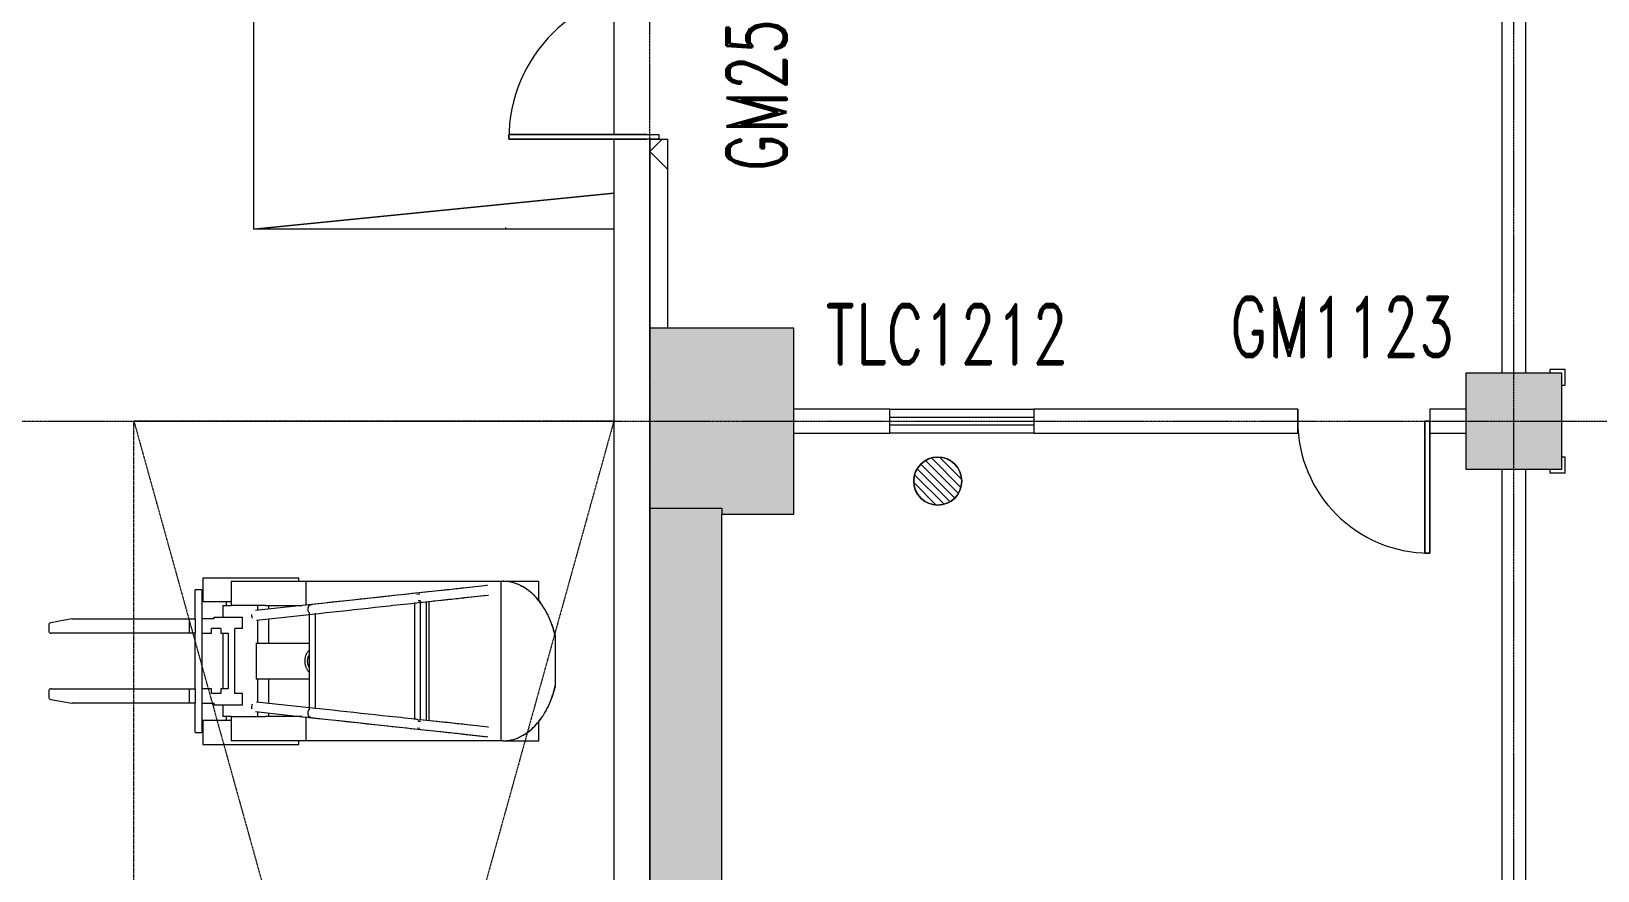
# Model space of a CAD drawing. Header units: millimetres. Extents: x -76632 to 443185, y -33181 to 192400.
# Drawn here: x -5155 to 7900, y 68253 to 75249 of the extents above; entities that cross this region are included whole.
import ezdxf

# ---------------------------------------------------------------- set-up
doc = ezdxf.new("R2010")
doc.units = ezdxf.units.MM
doc.linetypes.add('划线', pattern=[6.36, 3.18, -3.18])
doc.linetypes.add('轴网线', pattern=[22.04, 18.38, -1.83, 0, -1.83])
doc.layers.get('0').update_dxf_attribs({"color": 8})
for name, color, linetype, lineweight in [('A-DETL-GENF', 8, 'Continuous', 18), ('A-DOOR', 8, 'Continuous', 5), ('A-DOOR-IDEN', 8, 'Continuous', 9), ('A-DOOR-OPNG', 8, 'Continuous', 5), ('A-FLOR', 8, 'Continuous', 5), ('A-GENM', 8, 'Continuous', 5), ('A-GLAZ', 8, 'Continuous', 5), ('A-GLAZ-IDEN', 8, 'Continuous', 9), ('A-WALL', 8, 'Continuous', 5), ('A-WALL-FNSH', 8, 'Continuous', 9), ('A-WALL-PATT', 8, 'Continuous', 9), ('P-PIPE', 8, 'Continuous', 5), ('Q-SPCQ', 8, 'Continuous', 5), ('S-COLS', 8, 'Continuous', 5), ('S-GRID', 8, 'Continuous', 9)]:
    doc.layers.add(name, color=color, linetype=linetype, lineweight=lineweight)
doc.styles.add('RomanD_1', font='romand__.ttf', dxfattribs={"width": 0.7, "height": 500})

# ---------------------------------------------------------------- blocks, each defined once
blk = doc.blocks.new('X-ST-F3-01-C-001_HLP2_rvt-1-LAY-1F-1_500-A')
at = {"layer": 'S-COLS', "true_color": 0x808080}
for points in [[(600, 71225), (1200, 71225), (1200, 72775), (0, 72775), (0, 71275), (600, 71275)], [(6800, 71600), (7600, 71600), (7600, 72400), (6800, 72400), (6800, 71900)]]:
    blk.add_hatch(color=8, dxfattribs=at).paths.add_polyline_path(points, flags=0)
at = {"layer": 'S-COLS', "color": 7, "lineweight": 9}
for p, q in [((1200, 72775), (0, 72775)), ((0, 72775), (0, 71275)), ((1200, 71225), (1200, 72775)), ((7600, 72400), (6800, 72400)), ((6800, 72400), (6800, 71600)), ((7600, 71600), (7600, 72400)), ((6800, 71600), (7600, 71600)), ((0, 71275), (600, 71275)), ((600, 71275), (600, 71225)), ((600, 71225), (1200, 71225))]:
    blk.add_line(p, q, dxfattribs=at)
blk = doc.blocks.new('单扇固定窗1 - TLC1212-4247208-LAY-1F-1_500-A')
at = {"layer": 'A-GLAZ'}
for p, q in [((-600, -105), (-600, 95)), ((-600, 95), (600, 95)), ((-600, 28), (600, 28)), ((600, 95), (600, -105)), ((600, -38), (-600, -38)), ((600, -105), (-600, -105))]:
    blk.add_line(p, q, dxfattribs=at)
blk = doc.blocks.new('双扇平开外门_带观察窗 - GM2530_A_-4715344-LAY-1F-1_500-A')
at = {"layer": 'A-DOOR'}
for p, q in [((-1250, 0), (-1250, 1250)), ((-1250, 1250), (-1210, 1250)), ((-1250, 1250), (-1250, 1100)), ((-1210, 1250), (-1250, 1250)), ((-1210, 1250), (-1210, 0)), ((-1210, 1100), (-1210, 1250)), ((1250, 1250), (1210, 1250)), ((1210, 1250), (1210, 0)), ((1250, 1250), (1210, 1250)), ((1210, 1250), (1210, 1100)), ((1250, 0), (1250, 1250)), ((1250, 1100), (1250, 1250)), ((-1250, 1100), (-1250, 900)), ((-1210, 900), (-1210, 1100)), ((1210, 1100), (1210, 900)), ((1250, 900), (1250, 1100)), ((-1250, 900), (-1250, 100)), ((-1210, 100), (-1210, 900)), ((1210, 900), (1210, 100)), ((1250, 100), (1250, 900)), ((-1210, 0), (-1250, 0)), ((1210, 0), (1250, 0))]:
    blk.add_line(p, q, dxfattribs=at)
for centre, start, end in [((-1250, 0), 0, 90), ((1250, 0), 90, 180)]:
    blk.add_arc(centre, 1250, start, end, dxfattribs=at)
at = {"layer": 'A-DOOR-OPNG'}
for p, q in [((-1250, 75), (-1250, -75)), ((1250, 75), (1250, -75))]:
    blk.add_line(p, q, dxfattribs=at)
blk = doc.blocks.new('圆形地漏_固定_2 - 热轧钢管-3953173-LAY-1F-1_500-A')
at = {"layer": 'A-GENM'}
for p, q in [((-141, 141), (141, -141)), ((172, -102), (-102, 172)), ((193, -52), (-52, 193)), ((13, 200), (200, 13)), ((-193, 52), (52, -193)), ((102, -172), (-172, 102)), ((-13, -200), (-200, -13))]:
    blk.add_line(p, q, dxfattribs=at)
blk.add_circle((0, 0), 200, dxfattribs=at)
at = {"layer": 'P-PIPE'}
for start, end in [(0, 180), (180, 0)]:
    blk.add_arc((0, 0), 200, start, end, dxfattribs=at)
blk = doc.blocks.new('单扇平开防火门_带观察窗 - GM1123-4718469-LAY-1F-1_500-A')
at = {"layer": 'A-DOOR'}
for p, q in [((510, -1100), (510, 0)), ((550, 0), (510, 0)), ((510, 0), (510, -700)), ((550, -700), (550, 0)), ((510, 0), (550, 0)), ((550, 0), (550, -1100)), ((510, -700), (510, -900)), ((550, -900), (550, -700)), ((510, -900), (510, -1100)), ((550, -1100), (550, -900)), ((550, -1100), (510, -1100)), ((510, -1100), (550, -1100))]:
    blk.add_line(p, q, dxfattribs=at)
blk.add_arc((550, 0), 1100, 180, 270, dxfattribs=at)
at = {"layer": 'A-DOOR-OPNG'}
for p, q in [((-550, 100), (-550, -100)), ((550, 99), (550, -100))]:
    blk.add_line(p, q, dxfattribs=at)
blk = doc.blocks.new('坡道 - 坡道-V79-LAY-1F-1_500-A')
at = {"layer": 'Q-SPCQ'}
for p, q in [((-2000, -3000), (-1700, 0)), ((-2000, -3000), (-2000, 0)), ((-1700, 0), (-2000, -3000)), ((-1210, 0), (1210, 0)), ((-1210, 0), (1210, 0)), ((1700, 0), (2000, -3000)), ((2000, -3000), (1700, 0)), ((2000, 0), (2000, -3000)), ((-2000, -3000), (-2000, -900)), ((2000, -900), (2000, -3000)), ((2000, -3000), (-2000, -3000)), ((2000, -3000), (-2000, -3000))]:
    blk.add_line(p, q, dxfattribs=at)
blk = doc.blocks.new('叉车 - 类型 1-4171308-LAY-1F-1_500-A')
at = {"layer": 'A-DETL-GENF', "lineweight": 5}
for p, q in [((-230, 1567), (-620, 1567)), ((-935, 1427), (-1090, 1427)), ((-1090, 1127), (-1090, 1427)), ((240, 1427), (85, 1427)), ((240, 1127), (240, 1427)), ((-1090, 899), (-1090, 1110)), ((-1090, 1110), (240, 1110)), ((240, 1110), (240, 899)), ((-1055, 1000), (-1033, 798)), ((-954, 806), (-975, 1009)), ((125, 1009), (103, 806)), ((183, 798), (205, 1000)), ((-1090, -515), (-1090, 899)), ((240, 899), (240, -515)), ((-983, 436), (-980, 410)), ((-929, 422), (-931, 442)), ((-924, 510), (73, 510)), ((64, 442), (-924, 442)), ((71, 490), (-920, 490)), ((69, 486), (64, 441)), ((81, 441), (79, 423)), ((130, 416), (133, 436)), ((-913, 390), (63, 390)), ((41, -516), (56, -377)), ((-1090, -1136), (-1090, -515)), ((-1090, -515), (-891, -515)), ((-897, -468), (-846, -934)), ((-831, -487), (-19, -487)), ((-26, -435), (-825, -435)), ((-767, -925), (-817, -459)), ((-575, -493), (-575, -486)), ((-575, -551), (-575, -493)), ((-275, -487), (-275, -493)), ((-275, -493), (-275, -551)), ((-33, -459), (-83, -925)), ((-4, -934), (47, -468)), ((41, -515), (240, -515)), ((240, -515), (240, -1136)), ((-1090, -573), (-1120, -573)), ((-1120, -1373), (-1120, -573)), ((-888, -827), (-888, -545)), ((-575, -928), (-575, -551)), ((-275, -551), (-275, -928)), ((38, -545), (38, -827)), ((270, -573), (240, -573)), ((270, -1373), (270, -573)), ((-888, -850), (-888, -827)), ((-888, -827), (-861, -827)), ((-888, -850), (-888, -1136)), ((-777, -827), (-575, -827)), ((-275, -827), (-73, -827)), ((11, -827), (38, -827)), ((38, -827), (38, -850)), ((38, -1136), (38, -850)), ((-888, -916), (-850, -916)), ((-790, -1282), (-790, -1042)), ((-697, -1042), (-790, -1042)), ((-763, -916), (-575, -916)), ((-697, -1042), (-697, -1107)), ((-575, -928), (-275, -928)), ((-275, -916), (-81, -916)), ((-154, -1042), (-154, -1107)), ((-60, -1042), (-154, -1042)), ((-60, -1282), (-60, -1042)), ((0, -916), (38, -916)), ((-1090, -1136), (-888, -1136)), ((-920, -1136), (-920, -1373)), ((-888, -1207), (-888, -1137)), ((-154, -1107), (-697, -1107)), ((-657, -1222), (-657, -1162)), ((-657, -1162), (-194, -1162)), ((-194, -1162), (-194, -1222)), ((38, -1136), (240, -1136)), ((38, -1137), (38, -1207)), ((70, -1136), (70, -1373)), ((-920, -1178), (-888, -1178)), ((-888, -1207), (-790, -1207)), ((-790, -1282), (-777, -1282)), ((-777, -1282), (-777, -1382)), ((-697, -1222), (-697, -1302)), ((-697, -1222), (-657, -1222)), ((-657, -1302), (-697, -1302)), ((-657, -1207), (-194, -1207)), ((-657, -1382), (-657, -1302)), ((-194, -1222), (-154, -1222)), ((-154, -1302), (-194, -1302)), ((-194, -1302), (-194, -1382)), ((-154, -1222), (-154, -1302)), ((-74, -1382), (-74, -1282)), ((-74, -1282), (-60, -1282)), ((-60, -1207), (38, -1207)), ((38, -1178), (70, -1178)), ((-1120, -1373), (-920, -1373)), ((-1020, -1382), (-1020, -1438)), ((-1017, -1382), (-1020, -1382)), ((-1020, -1382), (-1000, -1382)), ((-1000, -1382), (-777, -1382)), ((-777, -1382), (-657, -1382)), ((-657, -1382), (-194, -1382)), ((-194, -1382), (-74, -1382)), ((-74, -1382), (150, -1382)), ((70, -1373), (270, -1373)), ((150, -1382), (170, -1382)), ((170, -1382), (167, -1382)), ((170, -1438), (170, -1382)), ((-1000, -1438), (-1020, -1438)), ((-1020, -1438), (-1017, -1438)), ((-777, -1438), (-1000, -1438)), ((-777, -1488), (-777, -1438)), ((-777, -1438), (-657, -1438)), ((-777, -1513), (-777, -1488)), ((-777, -1488), (-657, -1488)), ((-777, -2393), (-777, -1513)), ((-657, -1438), (-657, -1488)), ((-194, -1438), (-657, -1438)), ((-657, -1488), (-657, -1513)), ((-657, -1513), (-657, -2597)), ((-194, -1488), (-194, -1438)), ((-194, -1438), (-74, -1438)), ((-194, -1513), (-194, -1488)), ((-194, -1488), (-74, -1488)), ((-194, -2597), (-194, -1513)), ((-74, -1438), (-74, -1488)), ((150, -1438), (-74, -1438)), ((-74, -1488), (-74, -1513)), ((-74, -1513), (-74, -2393)), ((170, -1438), (150, -1438)), ((167, -1438), (170, -1438)), ((-777, -2461), (-777, -2393)), ((-776, -2465), (-745, -2641)), ((-106, -2641), (-74, -2465)), ((-74, -2393), (-74, -2461)), ((-657, -2597), (-657, -2637)), ((-194, -2637), (-194, -2597)), ((-725, -2657), (-677, -2657)), ((-174, -2657), (-125, -2657))]:
    blk.add_line(p, q, dxfattribs=at)
at = {"layer": 'A-DETL-GENF', "lineweight": 5, "flags": 128}
for points in [[(-1090, 1110), (-1090, 1119), (-1090, 1127)], [(240, 1127), (240, 1119), (240, 1110)], [(-1055, 1000), (-1036, 824), (-1017, 649), (-999, 478), (-980, 309), (-963, 143), (-945, -19), (-928, -177), (-911, -332), (-895, -483), (-892, -516)], [(-926, 549), (-933, 620), (-952, 793), (-971, 969), (-975, 1009)], [(70, -250), (74, -212), (91, -55), (109, 107), (126, 272), (144, 440), (163, 611), (182, 785), (201, 961), (205, 1000)], [(125, 1009), (106, 832), (87, 658), (76, 549)], [(-1033, 798), (-1032, 784), (-1030, 769), (-1028, 753), (-1026, 736), (-1025, 718), (-1022, 699), (-1020, 679), (-1018, 658), (-1016, 636), (-1013, 613), (-1011, 589), (-1008, 564), (-1005, 539), (-1002, 512), (-999, 485), (-996, 458), (-993, 429), (-990, 400), (-987, 371), (-984, 341), (-981, 311), (-977, 280), (-974, 249), (-971, 217), (-967, 186), (-966, 172)], [(-886, 180), (-890, 212), (-893, 244), (-896, 275), (-900, 306), (-903, 336), (-906, 367), (-909, 396), (-912, 425), (-916, 454), (-919, 482), (-922, 509), (-924, 536), (-927, 562), (-930, 587), (-932, 611), (-935, 634), (-937, 657), (-940, 678), (-942, 699), (-944, 719), (-946, 737), (-948, 755), (-950, 771), (-951, 786), (-953, 801), (-954, 806)], [(103, 806), (102, 793), (100, 778), (99, 762), (97, 745), (95, 727), (93, 708), (91, 688), (88, 666), (86, 644), (83, 621), (81, 597), (78, 573), (76, 547), (73, 521), (70, 494), (67, 466), (64, 442)], [(116, 172), (119, 204), (122, 235), (126, 266), (129, 297), (132, 328), (136, 358), (139, 388), (142, 417), (145, 445), (148, 473), (151, 501), (154, 527), (157, 553), (159, 578), (162, 602), (164, 626), (167, 648), (169, 670), (171, 690), (174, 710), (176, 729), (177, 746), (179, 763), (181, 778), (182, 792), (183, 798)], [(-914, 442), (-915, 449), (-919, 490)], [(59, 398), (56, 368), (53, 338), (50, 307), (46, 276), (43, 245), (40, 214), (36, 182), (36, 180)], [(-966, 172), (-959, 113), (-953, 55), (-947, -4), (-940, -63), (-934, -122), (-928, -181), (-921, -240), (-915, -298), (-909, -355), (-903, -413), (-897, -468)], [(-817, -459), (-823, -403), (-829, -346), (-836, -288), (-842, -230), (-848, -171), (-855, -113), (-861, -54), (-867, 5), (-874, 64), (-880, 123), (-886, 180)], [(36, 180), (30, 122), (23, 63), (17, 4), (11, -55), (4, -114), (-2, -172), (-8, -231), (-15, -289), (-21, -347), (-27, -404), (-33, -459)], [(47, -468), (53, -411), (59, -354), (65, -297), (71, -238), (78, -180), (84, -121), (90, -62), (97, -3), (103, 56), (109, 114), (116, 172)], [(-517, -486), (-514, -490), (-510, -493), (-507, -496), (-503, -498), (-499, -501), (-495, -504), (-491, -506), (-487, -508), (-483, -511), (-479, -513), (-474, -514), (-470, -516), (-465, -518), (-461, -519), (-456, -520), (-452, -521), (-447, -522), (-442, -523), (-437, -523), (-432, -524), (-428, -524), (-425, -524)], [(-425, -500), (-429, -500), (-433, -499), (-437, -499), (-441, -499), (-445, -498), (-449, -497), (-452, -496), (-456, -495), (-460, -494), (-464, -493), (-467, -491), (-471, -490), (-474, -488), (-478, -486)], [(-374, -487), (-377, -489), (-381, -491), (-385, -492), (-388, -493), (-392, -495), (-396, -496), (-399, -497), (-403, -498), (-407, -498), (-411, -499), (-415, -499), (-419, -500), (-423, -500), (-425, -500)], [(-425, -524), (-420, -524), (-415, -523), (-411, -523), (-406, -522), (-401, -522), (-396, -521), (-392, -520), (-387, -518), (-383, -517), (-378, -515), (-374, -514), (-369, -512), (-365, -510), (-361, -507), (-357, -505), (-353, -503), (-349, -500), (-345, -497), (-342, -494), (-338, -491), (-335, -488)]]:
    blk.add_lwpolyline(points, dxfattribs=at)
at = {"layer": 'A-DETL-GENF', "lineweight": 5}
for centre, start, end in [((-757, -2461), 180, 190.2136), ((-94, -2461), 349.7864, 0), ((-725, -2637), 190.2136, 270), ((-677, -2637), 270, 360), ((-174, -2637), 180, 270), ((-125, -2637), 270, 349.7864)]:
    blk.add_arc(centre, 20, start, end, dxfattribs=at)
for centre, major_axis, start_param, end_param in [((-807, -930), (39.8, 4.3), 4.45059, 4.712389), ((-807, -930), (39.8, 4.3), 4.712389, 5.235988), ((-43, -930), (-39.8, 4.3), 1.047198, 1.570796), ((-43, -930), (-39.8, 4.3), 1.570796, 2.094395)]:
    blk.add_ellipse(centre, major_axis=major_axis, ratio=0.961262, start_param=start_param, end_param=end_param, dxfattribs=at)
for points, knots in [([(-620, 1567), (-621, 1567), (-623, 1566), (-629, 1565), (-639, 1562), (-652, 1559), (-672, 1554), (-694, 1548), (-718, 1540), (-731, 1535), (-737, 1533)], [0.4375, 0.4375, 0.4375, 0.4375, 0.5, 0.5625, 0.625, 0.6875, 0.75, 0.875, 0.9375, 1, 1, 1, 1]), ([(-869, 1470), (-879, 1463), (-899, 1450), (-937, 1422), (-981, 1382), (-1026, 1327), (-1056, 1276), (-1073, 1232), (-1083, 1198), (-1089, 1163), (-1090, 1139), (-1090, 1127)], [0, 0, 0, 0, 0.083333, 0.166667, 0.333333, 0.5, 0.666667, 0.75, 0.833333, 0.916667, 1, 1, 1, 1]), ([(-949, 1410), (-945, 1413), (-938, 1420), (-926, 1430), (-914, 1439), (-906, 1445), (-902, 1448)], [0.6666667, 0.6666667, 0.6666667, 0.6666667, 0.7222222, 0.7916667, 0.8611111, 0.9228684, 0.9228684, 0.9228684, 0.9228684]), ([(-737, 1533), (-739, 1533), (-742, 1532), (-746, 1530), (-749, 1529), (-752, 1527), (-756, 1526), (-760, 1524), (-764, 1523), (-768, 1521), (-772, 1519), (-776, 1518), (-780, 1516), (-785, 1514), (-790, 1511), (-801, 1507), (-815, 1500), (-833, 1490), (-851, 1480), (-863, 1473), (-869, 1470)], [0, 0, 0, 0, 0.0625, 0.09375, 0.125, 0.15625, 0.1875, 0.21875, 0.25, 0.28125, 0.3125, 0.34375, 0.375, 0.40625, 0.4375, 0.5, 0.625, 0.75, 0.875, 1, 1, 1, 1]), ([(-730, 1536), (-730, 1536), (-728, 1537), (-724, 1538), (-720, 1539), (-714, 1541), (-709, 1543), (-707, 1544)], [0.6140681, 0.6140681, 0.6140681, 0.6140681, 0.625, 0.6666667, 0.7083333, 0.75, 0.8333333, 0.8333333, 0.8333333, 0.8333333]), ([(-701, 1546), (-700, 1546), (-698, 1547), (-695, 1547), (-693, 1548)], [0.90264165, 0.90264165, 0.90264165, 0.90264165, 0.91666667, 1, 1, 1, 1]), ([(-157, 1548), (-155, 1547), (-151, 1546), (-143, 1544), (-136, 1541), (-130, 1539), (-126, 1538), (-122, 1537), (-120, 1536), (-120, 1536)], [0, 0, 0, 0, 0.0833333, 0.1666667, 0.25, 0.2916667, 0.3333333, 0.375, 0.3859319, 0.3859319, 0.3859319, 0.3859319]), ([(19, 1470), (13, 1473), (1, 1480), (-17, 1490), (-35, 1500), (-50, 1507), (-60, 1511), (-65, 1514), (-70, 1516), (-74, 1518), (-78, 1519), (-82, 1521), (-86, 1523), (-90, 1524), (-94, 1526), (-98, 1527), (-101, 1529), (-104, 1530), (-108, 1532), (-111, 1533), (-113, 1533)], [0, 0, 0, 0, 0.125, 0.25, 0.375, 0.5, 0.5625, 0.59375, 0.625, 0.65625, 0.6875, 0.71875, 0.75, 0.78125, 0.8125, 0.84375, 0.875, 0.90625, 0.9375, 1, 1, 1, 1]), ([(240, 1127), (240, 1139), (239, 1163), (233, 1198), (223, 1232), (206, 1276), (176, 1327), (131, 1382), (87, 1422), (49, 1450), (29, 1463), (19, 1470)], [0, 0, 0, 0, 0.083333, 0.166667, 0.25, 0.333333, 0.5, 0.666667, 0.833333, 0.916667, 1, 1, 1, 1]), ([(52, 1448), (54, 1446), (63, 1440), (78, 1428), (92, 1416), (99, 1410)], [0.0771205, 0.0771205, 0.0771205, 0.0771205, 0.1111111, 0.2222222, 0.3333333, 0.3333333, 0.3333333, 0.3333333]), ([(-976, 1385), (-972, 1389), (-966, 1394), (-961, 1400), (-959, 1401)], [0.51776508, 0.51776508, 0.51776508, 0.51776508, 0.58333333, 0.60949744, 0.60949744, 0.60949744, 0.60949744]), ([(109, 1401), (112, 1398), (118, 1393), (123, 1387), (125, 1385)], [0.39055087, 0.39055087, 0.39055087, 0.39055087, 0.44444444, 0.48226957, 0.48226957, 0.48226957, 0.48226957]), ([(-975, 1001), (-975, 1002), (-975, 1005), (-975, 1007), (-975, 1009)], [0.44581731, 0.44581731, 0.44581731, 0.44581731, 0.47222222, 0.5, 0.5, 0.5, 0.5]), ([(204, 992), (204, 994), (204, 996), (205, 999), (205, 1000)], [0.44581731, 0.44581731, 0.44581731, 0.44581731, 0.47222222, 0.5, 0.5, 0.5, 0.5]), ([(63, 413), (63, 411), (62, 409), (61, 406), (61, 404), (60, 402), (60, 400), (59, 399), (59, 398), (59, 398)], [-1, -1, -1, -1, -0.9444444, -0.9166667, -0.8888889, -0.8611111, -0.8333333, -0.8055556, -0.7932308, -0.7932308, -0.7932308, -0.7932308]), ([(64, 442), (64, 442), (64, 442), (64, 442), (65, 442), (65, 442), (65, 442), (65, 441), (65, 441), (65, 440), (66, 440), (66, 439), (66, 438), (66, 437), (67, 437), (67, 436), (67, 434), (67, 432), (67, 430), (67, 426), (66, 421), (64, 416), (63, 413)], [-0.5555556, -0.5555556, -0.5555556, -0.5555556, -0.5416667, -0.5277778, -0.5, -0.4722222, -0.4583333, -0.4444444, -0.4305556, -0.4166667, -0.3888889, -0.3611111, -0.3472222, -0.3333333, -0.3194444, -0.3055556, -0.2777778, -0.25, -0.2222222, -0.1666667, -0.1111111, 0, 0, 0, 0]), ([(-853, -496), (-856, -496), (-861, -497), (-868, -496), (-874, -494), (-878, -492), (-881, -491), (-884, -489), (-886, -487), (-888, -485), (-890, -483), (-892, -481), (-893, -478), (-895, -476), (-896, -473), (-896, -471), (-897, -468), (-897, -465), (-897, -464), (-897, -463)], [0, 0, 0, 0, 0.0555556, 0.1111111, 0.1666667, 0.1944444, 0.2222222, 0.25, 0.2777778, 0.3055556, 0.3333333, 0.3611111, 0.3888889, 0.4166667, 0.4444444, 0.4722222, 0.5, 0.5277778, 0.5555556, 0.5555556, 0.5555556, 0.5555556]), ([(-828, -485), (-829, -486), (-830, -487), (-834, -490), (-839, -493), (-846, -495), (-851, -496), (-853, -496)], [0.7777778, 0.7777778, 0.7777778, 0.7777778, 0.8055556, 0.8333333, 0.8888889, 0.9444444, 1, 1, 1, 1]), ([(3, -496), (1, -496), (-4, -495), (-11, -493), (-16, -490), (-20, -487), (-22, -486), (-22, -485)], [0, 0, 0, 0, 0.0555556, 0.1111111, 0.1666667, 0.1944444, 0.2222222, 0.2222222, 0.2222222, 0.2222222]), ([(45, -473), (45, -474), (45, -476), (43, -478), (42, -481), (40, -484), (37, -487), (33, -489), (31, -491), (28, -492), (24, -494), (18, -496), (11, -497), (6, -496), (3, -496)], [0.5555556, 0.5555556, 0.5555556, 0.5555556, 0.5833333, 0.6111111, 0.6388889, 0.6666667, 0.7222222, 0.75, 0.7777778, 0.8055556, 0.8333333, 0.8888889, 0.9444444, 1, 1, 1, 1])]:
    blk.add_open_spline(points, degree=3, knots=knots, dxfattribs=at)
for points in [[(-113, 1533), (-119, 1535), (-132, 1540), (-150, 1546), (-167, 1551), (-183, 1556), (-198, 1559), (-211, 1562), (-221, 1565), (-228, 1566), (-229, 1567), (-230, 1567)], [(-895, 1452), (-893, 1454), (-890, 1456), (-888, 1457)], [(-693, 1548), (-687, 1550), (-676, 1553), (-661, 1557), (-647, 1561), (-639, 1563), (-635, 1563)], [(-215, 1563), (-211, 1563), (-204, 1561), (-190, 1557), (-174, 1553), (-163, 1550), (-157, 1548)], [(38, 1457), (40, 1456), (43, 1454), (45, 1452)], [(-1041, 1300), (-1036, 1309), (-1025, 1326), (-1013, 1342), (-1007, 1349)], [(-999, 1360), (-995, 1364), (-992, 1368), (-988, 1371)], [(138, 1371), (142, 1368), (145, 1364), (148, 1360)], [(157, 1349), (163, 1342), (175, 1326), (186, 1309), (191, 1301)], [(-1055, 1274), (-1053, 1279), (-1050, 1284), (-1048, 1289)], [(198, 1289), (200, 1284), (203, 1279), (205, 1274)], [(-1055, 1000), (-1055, 999), (-1054, 996), (-1054, 994), (-1054, 992)], [(125, 1009), (125, 1007), (125, 1005), (125, 1002), (125, 1001)]]:
    blk.add_open_spline(points, degree=3, dxfattribs=at)
blk = doc.blocks.new('橡胶防撞护角 - 橡胶防撞护角-4757223-LAY-1F-1_500-A')
at = {"layer": 'Q-SPCQ'}
for p, q in [((830, 830), (700, 830)), ((700, 830), (700, 800)), ((830, 700), (830, 830)), ((800, 700), (830, 700)), ((830, 100), (800, 100)), ((830, -30), (830, 100)), ((700, 0), (700, -30)), ((700, -30), (830, -30))]:
    blk.add_line(p, q, dxfattribs=at)
blk = doc.blocks.new('under ground - A-4171442-LAY-1F-1_500-A')
at = {"layer": 'A-DETL-GENF', "color": 9, "linetype": '划线', "lineweight": 5, "true_color": 0xbababa}
for p, q in [((0, 0), (0, 14400)), ((0, 14400), (4000, 0)), ((4000, 14400), (0, 0)), ((4000, 14400), (0, 14400)), ((4000, 14400), (4000, 0)), ((4000, 0), (0, 0))]:
    blk.add_line(p, q, dxfattribs=at)

msp = doc.modelspace()

# ---------------------------------------------------------------- hatches: boundary and pattern name
at = {"layer": 'A-WALL-PATT', "lineweight": 5, "transparency": 33554687}
h = msp.add_hatch(dxfattribs=at)
h.set_pattern_fill('FP_11', color=256, style=0, pattern_type=2)
h.set_pattern_definition([(45, (-4e-09, 0), (-1060.66, 1060.66), []), (135, (-4e-09, 0), (-1060.66, -1060.66), [])])
h.paths.add_polyline_path([(105, 72775), (150, 72775), (150, 74350), (0, 74350), (0, 72775)], flags=0)
h.paths.add_polyline_path([(0, 76850), (150, 76850), (150, 78425), (0, 78425)], flags=0)
h.paths.add_polyline_path([(118.7, 79975), (150, 79975), (150, 80800), (0, 80800), (0, 79975)], flags=0)
h.paths.add_polyline_path([(0, 84800), (150, 84800), (150, 85625), (0, 85625), (0, 85444.3)], flags=0)
h.paths.add_polyline_path([(150, 87175), (150, 92825), (0, 92825), (0, 87175), (130.2, 87175)], flags=0)
h.paths.add_polyline_path([(150, 101575), (147.7, 107275), (0, 107275), (0, 101575), (17.7, 101575)], flags=0)
h.paths.add_polyline_path([(130.6, 115925), (150, 115925), (150, 116600), (0, 116600), (0, 115925)], flags=0)
h.paths.add_polyline_path([(150, 120000), (150, 121625), (0, 121625), (0, 120000)], flags=0)
msp.add_hatch(color=256, dxfattribs=at).paths.add_polyline_path([(68.7, 65525), (600, 65525), (600, 71275), (0, 71275), (0, 65525)], flags=0)

# ---------------------------------------------------------------- linework, layer by layer
at = {"layer": 'A-FLOR', "transparency": 33554687}
for p, q in [((-1200, 73600), (-1200, 73615)), ((-300, 73600), (-1200, 73600))]:
    msp.add_line(p, q, dxfattribs=at)
at = {"layer": 'A-WALL', "lineweight": 9, "transparency": 33554687}
for p, q in [((7100, 78800), (7100, 72400)), ((7300, 72400), (7300, 78800)), ((0, 72775), (0, 74350)), ((0, 74350), (0, 72775)), ((150, 72775), (150, 74350)), ((2000, 72100), (1200, 72100)), ((5400, 72100), (3200, 72100)), ((5400, 71900), (5400, 72100)), ((6800, 72100), (6500, 72100)), ((6500, 72100), (6500, 71900)), ((1200, 71900), (2000, 71900)), ((3200, 71900), (5400, 71900)), ((6500, 71900), (6800, 71900)), ((7100, 71600), (7100, 65200)), ((7300, 65200), (7300, 71600)), ((0, 71275), (0, 65525)), ((600, 65575), (600, 71225))]:
    msp.add_line(p, q, dxfattribs=at)
at = {"layer": 'A-WALL-FNSH', "lineweight": 5, "transparency": 33554687}
for p, q in [((-300, 74350), (-300, 62960)), ((-25, 74350), (-300, 74350)), ((0, 65525), (0, 71275))]:
    msp.add_line(p, q, dxfattribs=at)
at = {"layer": 'S-GRID', "linetype": '轴网线', "transparency": 33554687}
for p, q in [((0, -17706.2), (0, 174400)), ((7200, -17706.2), (7200, 174400)), ((-16000, 72000), (308800, 72000))]:
    msp.add_line(p, q, dxfattribs=at)

# ---------------------------------------------------------------- block references
at = {"lineweight": 5, "transparency": 33554687}
msp.add_blockref('X-ST-F3-01-C-001_HLP2_rvt-1-LAY-1F-1_500-A', (0, 0), dxfattribs=at)
at = {"layer": 'A-DETL-GENF', "lineweight": 5, "transparency": 33554687}
msp.add_blockref('under ground - A-4171442-LAY-1F-1_500-A', (-4300, 57600), dxfattribs=at)
at = {"layer": 'A-DETL-GENF', "lineweight": 5, "transparency": 33554687, "rotation": 270}
msp.add_blockref('叉车 - 类型 1-4171308-LAY-1F-1_500-A', (-2352.4, 69574.9), dxfattribs=at)
at = {"layer": 'A-DOOR', "transparency": 33554687, "rotation": 90}
msp.add_blockref('双扇平开外门_带观察窗 - GM2530_A_-4715344-LAY-1F-1_500-A', (75, 75600), dxfattribs=at)
at = {"layer": 'A-DOOR', "transparency": 33554687}
msp.add_blockref('单扇平开防火门_带观察窗 - GM1123-4718469-LAY-1F-1_500-A', (5950, 72000), dxfattribs=at)
at = {"layer": 'A-GLAZ', "transparency": 33554687, "rotation": 180}
msp.add_blockref('单扇固定窗1 - TLC1212-4247208-LAY-1F-1_500-A', (2600, 71995), dxfattribs=at)
at = {"layer": 'P-PIPE', "transparency": 33554687}
msp.add_blockref('圆形地漏_固定_2 - 热轧钢管-3953173-LAY-1F-1_500-A', (2400, 71500), dxfattribs=at)
at = {"layer": 'Q-SPCQ', "transparency": 33554687, "rotation": 270}
msp.add_blockref('坡道 - 坡道-V79-LAY-1F-1_500-A', (-300, 75600), dxfattribs=at)
at = {"layer": 'Q-SPCQ', "transparency": 33554687}
msp.add_blockref('橡胶防撞护角 - 橡胶防撞护角-4757223-LAY-1F-1_500-A', (6800, 71600), dxfattribs=at)

# ---------------------------------------------------------------- texts
at = {"layer": 'A-DOOR-IDEN', "transparency": 33554687, "insert": (640.1, 74079.1), "char_height": 500, "width": 3619.619, "attachment_point": 1, "rotation": 90, "style": 'RomanD_1'}
msp.add_mtext('GM2530(A)', dxfattribs=at)
at = {"layer": 'A-DOOR-IDEN', "transparency": 33554687, "insert": (4833.4, 73034.9), "char_height": 500, "width": 2637.552, "attachment_point": 1, "style": 'RomanD_1'}
msp.add_mtext('GM1123', dxfattribs=at)
at = {"layer": 'A-GLAZ-IDEN', "transparency": 33554687, "insert": (1459.5, 72974.2), "char_height": 500, "width": 2862.024, "attachment_point": 1, "style": 'RomanD_1'}
msp.add_mtext('TLC1212', dxfattribs=at)

doc.saveas('drawing.dxf')
